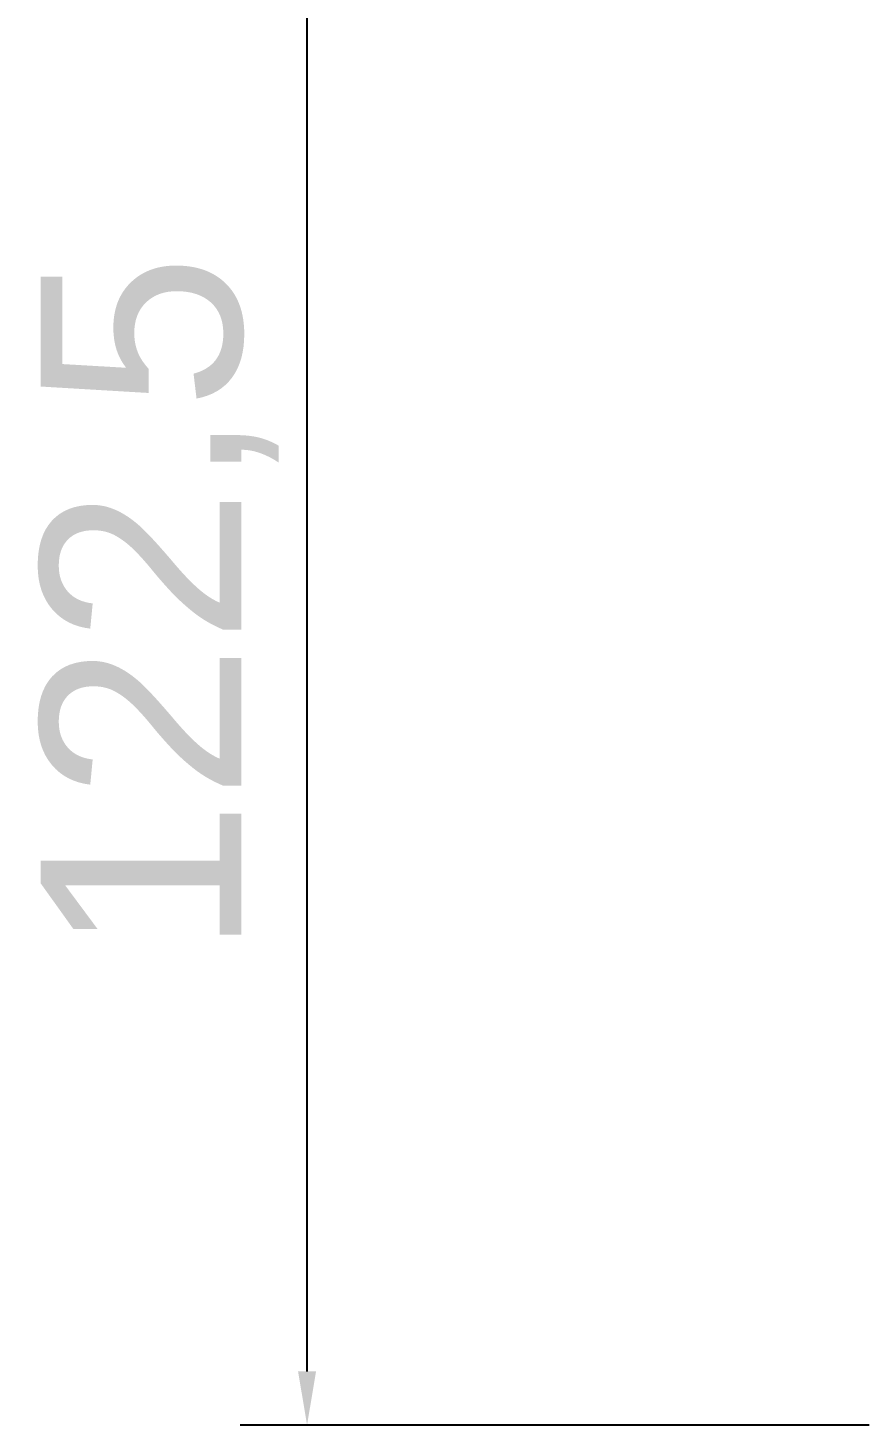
# Model space of a CAD drawing. Header units: centimetres. Extents: x -136 to 1955, y -1012 to 1233.
# Drawn here: x 1516.1 to 1578.3, y 384.5 to 488.8 of the extents above; entities that cross this region are included whole.
import ezdxf

# ---------------------------------------------------------------- set-up
doc = ezdxf.new("R2010")
doc.units = ezdxf.units.CM
doc.layers.add('OZEL_PANEL_OLCU_CM', color=3, linetype='Continuous')
doc.styles.get("Standard").update_dxf_attribs({"font": 'Arial.ttf'})
doc.dimstyles.new('ISO-25', dxfattribs={"dimtxt": 2.5, "dimasz": 2.5, "dimexe": 1.25, "dimexo": 0.625, "dimtad": 1, "dimtxsty": 'Standard', "dimcen": 2.5, "dimadec": 0, "dimazin": 0, "dimtfac": 1, "dimtmove": 0, "dimatfit": 3, "dimfxl": 1, "dimarcsym": 0})

# ---------------------------------------------------------------- blocks, each defined once
blk = doc.blocks.new('*D117')
at = {"layer": 'Defpoints', "color": 0, "transparency": 16777216}
for p in [(1537, 507), (1582, 507), (1582, 384.5)]:
    blk.add_point(p, dxfattribs=at)
at = {"layer": 'OZEL_PANEL_OLCU_CM', "color": 0, "lineweight": -2, "transparency": 16777216}
for p, q in [((1579, 507), (1532, 507)), ((1537, 388.5), (1537, 503)), ((1579, 384.5), (1532, 384.5))]:
    blk.add_line(p, q, dxfattribs=at)
at = {"layer": 'OZEL_PANEL_OLCU_CM', "color": 0, "transparency": 16777216}
for points in [[(1536.33, 503), (1537.67, 503), (1537, 507)], [(1536.33, 388.5), (1537.67, 388.5), (1537, 384.5)]]:
    blk.add_solid(points, dxfattribs=at)
at = {"layer": 'OZEL_PANEL_OLCU_CM', "color": 0, "transparency": 16777216, "insert": (1525.99, 445.75), "char_height": 15, "attachment_point": 5, "rotation": 90}
blk.add_mtext('122,5', dxfattribs=at)

msp = doc.modelspace()

# ---------------------------------------------------------------- dimensions: what is measured, and where the dimension line sits
at = {"layer": 'OZEL_PANEL_OLCU_CM'}
dim = msp.add_linear_dim(base=(1537, 507), p1=(1582, 384.5), p2=(1582, 507), angle=90, dimstyle='ISO-25', override={"dimtxt": 15, "dimasz": 4, "dimexe": 5, "dimexo": 3, "dimgap": 2, "dimdec": 1, "dimtix": 1, "dimatfit": 1}, dxfattribs=at)
dim.commit()
dim.dimension.update_dxf_attribs({"geometry": '*D117', "text_midpoint": (1525.986, 445.75)})

doc.saveas('drawing.dxf')
